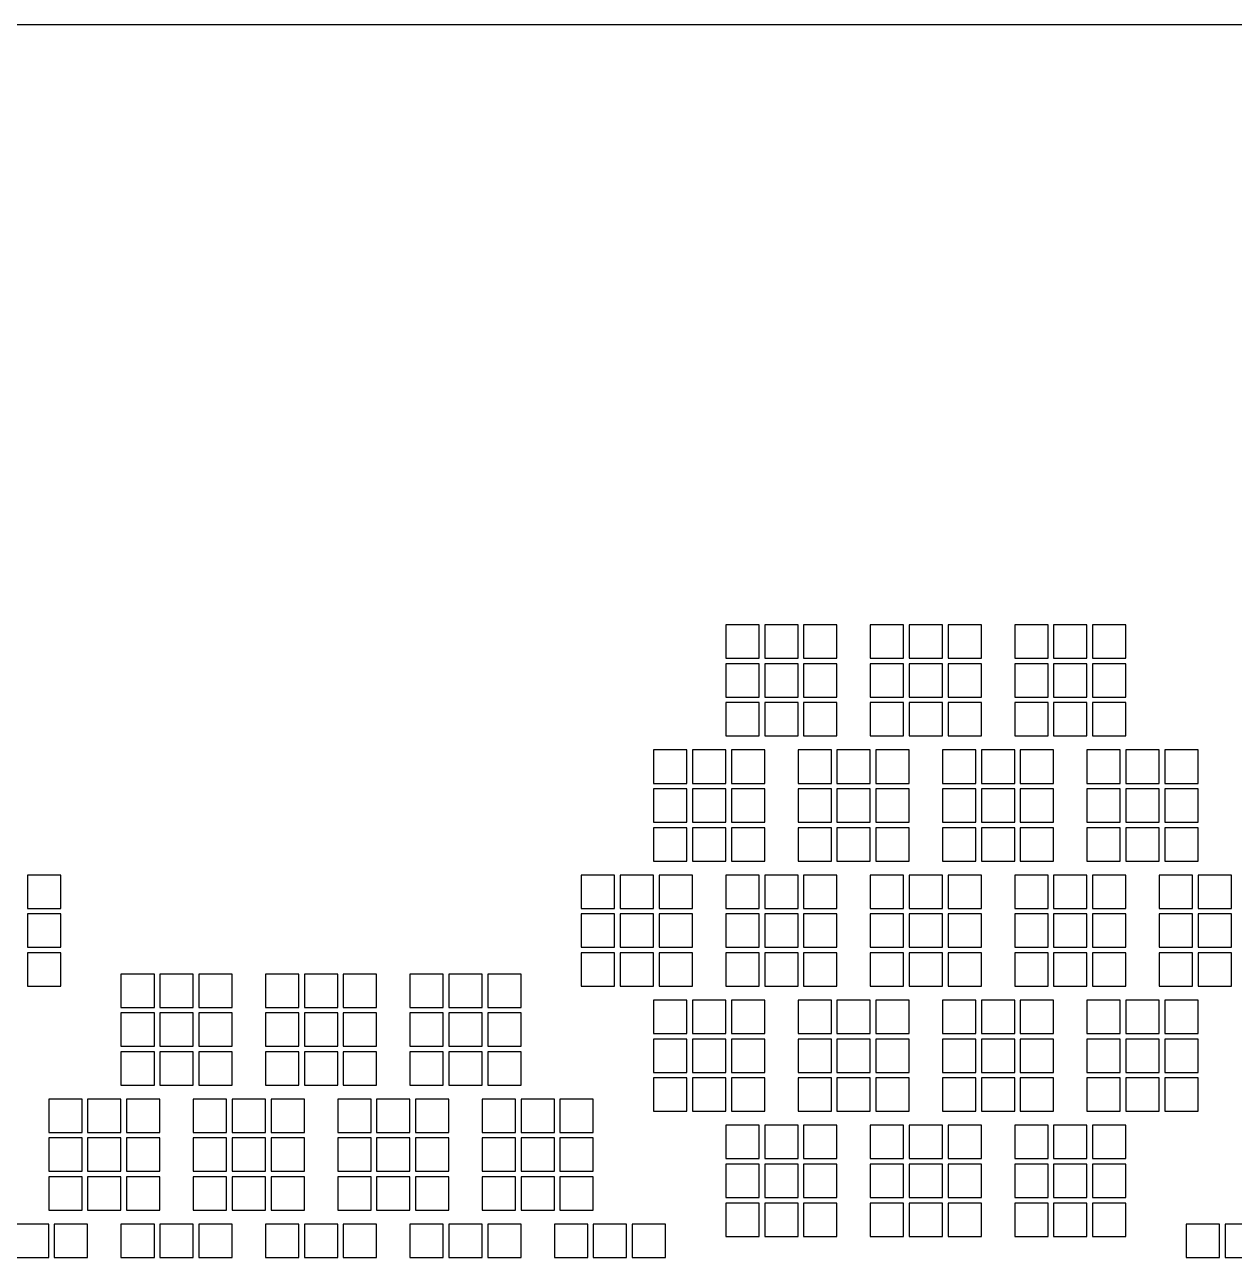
# Model space of a CAD drawing. Extents: x -49 to 54, y -38 to 38.
# Drawn here: x -21.71 to -10.83, y 26.88 to 38 of the extents above; entities that cross this region are included whole.
import ezdxf

# ---------------------------------------------------------------- set-up
doc = ezdxf.new("R2010")
doc.units = 0
doc.layers.add('BACK_LAYER', color=5, linetype='CONTINUOUS')
doc.layers.add('OUTLINE', color=7, linetype='CONTINUOUS')

msp = doc.modelspace()

# ---------------------------------------------------------------- linework, layer by layer
at = {"layer": 'BACK_LAYER'}
for points in [[(-15.405, 32.299), (-15.105, 32.299), (-15.105, 32.599), (-15.405, 32.599)], [(-15.055, 32.299), (-14.755, 32.299), (-14.755, 32.599), (-15.055, 32.599)], [(-14.705, 32.299), (-14.405, 32.299), (-14.405, 32.599), (-14.705, 32.599)], [(-14.105, 32.299), (-13.805, 32.299), (-13.805, 32.599), (-14.105, 32.599)], [(-13.755, 32.299), (-13.455, 32.299), (-13.455, 32.599), (-13.755, 32.599)], [(-13.405, 32.299), (-13.105, 32.299), (-13.105, 32.599), (-13.405, 32.599)], [(-12.805, 32.299), (-12.505, 32.299), (-12.505, 32.599), (-12.805, 32.599)], [(-12.455, 32.299), (-12.155, 32.299), (-12.155, 32.599), (-12.455, 32.599)], [(-12.105, 32.299), (-11.805, 32.299), (-11.805, 32.599), (-12.105, 32.599)], [(-15.405, 31.949), (-15.105, 31.949), (-15.105, 32.249), (-15.405, 32.249)], [(-15.055, 31.949), (-14.755, 31.949), (-14.755, 32.249), (-15.055, 32.249)], [(-14.705, 31.949), (-14.405, 31.949), (-14.405, 32.249), (-14.705, 32.249)], [(-14.105, 31.949), (-13.805, 31.949), (-13.805, 32.249), (-14.105, 32.249)], [(-13.755, 31.949), (-13.455, 31.949), (-13.455, 32.249), (-13.755, 32.249)], [(-13.405, 31.949), (-13.105, 31.949), (-13.105, 32.249), (-13.405, 32.249)], [(-12.805, 31.949), (-12.505, 31.949), (-12.505, 32.249), (-12.805, 32.249)], [(-12.455, 31.949), (-12.155, 31.949), (-12.155, 32.249), (-12.455, 32.249)], [(-12.105, 31.949), (-11.805, 31.949), (-11.805, 32.249), (-12.105, 32.249)], [(-15.405, 31.599), (-15.105, 31.599), (-15.105, 31.899), (-15.405, 31.899)], [(-15.055, 31.599), (-14.755, 31.599), (-14.755, 31.899), (-15.055, 31.899)], [(-14.705, 31.599), (-14.405, 31.599), (-14.405, 31.899), (-14.705, 31.899)], [(-14.105, 31.599), (-13.805, 31.599), (-13.805, 31.899), (-14.105, 31.899)], [(-13.755, 31.599), (-13.455, 31.599), (-13.455, 31.899), (-13.755, 31.899)], [(-13.405, 31.599), (-13.105, 31.599), (-13.105, 31.899), (-13.405, 31.899)], [(-12.805, 31.599), (-12.505, 31.599), (-12.505, 31.899), (-12.805, 31.899)], [(-12.455, 31.599), (-12.155, 31.599), (-12.155, 31.899), (-12.455, 31.899)], [(-12.105, 31.599), (-11.805, 31.599), (-11.805, 31.899), (-12.105, 31.899)], [(-16.055, 31.173), (-15.755, 31.173), (-15.755, 31.473), (-16.055, 31.473)], [(-15.705, 31.173), (-15.405, 31.173), (-15.405, 31.473), (-15.705, 31.473)], [(-15.355, 31.173), (-15.055, 31.173), (-15.055, 31.473), (-15.355, 31.473)], [(-14.755, 31.173), (-14.455, 31.173), (-14.455, 31.473), (-14.755, 31.473)], [(-14.405, 31.173), (-14.105, 31.173), (-14.105, 31.473), (-14.405, 31.473)], [(-14.055, 31.173), (-13.755, 31.173), (-13.755, 31.473), (-14.055, 31.473)], [(-13.455, 31.173), (-13.155, 31.173), (-13.155, 31.473), (-13.455, 31.473)], [(-13.105, 31.173), (-12.805, 31.173), (-12.805, 31.473), (-13.105, 31.473)], [(-12.755, 31.173), (-12.455, 31.173), (-12.455, 31.473), (-12.755, 31.473)], [(-12.155, 31.173), (-11.855, 31.173), (-11.855, 31.473), (-12.155, 31.473)], [(-11.805, 31.173), (-11.505, 31.173), (-11.505, 31.473), (-11.805, 31.473)], [(-11.455, 31.173), (-11.155, 31.173), (-11.155, 31.473), (-11.455, 31.473)], [(-16.055, 30.823), (-15.755, 30.823), (-15.755, 31.123), (-16.055, 31.123)], [(-15.705, 30.823), (-15.405, 30.823), (-15.405, 31.123), (-15.705, 31.123)], [(-15.355, 30.823), (-15.055, 30.823), (-15.055, 31.123), (-15.355, 31.123)], [(-14.755, 30.823), (-14.455, 30.823), (-14.455, 31.123), (-14.755, 31.123)], [(-14.405, 30.823), (-14.105, 30.823), (-14.105, 31.123), (-14.405, 31.123)], [(-14.055, 30.823), (-13.755, 30.823), (-13.755, 31.123), (-14.055, 31.123)], [(-13.455, 30.823), (-13.155, 30.823), (-13.155, 31.123), (-13.455, 31.123)], [(-13.105, 30.823), (-12.805, 30.823), (-12.805, 31.123), (-13.105, 31.123)], [(-12.755, 30.823), (-12.455, 30.823), (-12.455, 31.123), (-12.755, 31.123)], [(-12.155, 30.823), (-11.855, 30.823), (-11.855, 31.123), (-12.155, 31.123)], [(-11.805, 30.823), (-11.505, 30.823), (-11.505, 31.123), (-11.805, 31.123)], [(-11.455, 30.823), (-11.155, 30.823), (-11.155, 31.123), (-11.455, 31.123)], [(-16.055, 30.473), (-15.755, 30.473), (-15.755, 30.773), (-16.055, 30.773)], [(-15.705, 30.473), (-15.405, 30.473), (-15.405, 30.773), (-15.705, 30.773)], [(-15.355, 30.473), (-15.055, 30.473), (-15.055, 30.773), (-15.355, 30.773)], [(-14.755, 30.473), (-14.455, 30.473), (-14.455, 30.773), (-14.755, 30.773)], [(-14.405, 30.473), (-14.105, 30.473), (-14.105, 30.773), (-14.405, 30.773)], [(-14.055, 30.473), (-13.755, 30.473), (-13.755, 30.773), (-14.055, 30.773)], [(-13.455, 30.473), (-13.155, 30.473), (-13.155, 30.773), (-13.455, 30.773)], [(-13.105, 30.473), (-12.805, 30.473), (-12.805, 30.773), (-13.105, 30.773)], [(-12.755, 30.473), (-12.455, 30.473), (-12.455, 30.773), (-12.755, 30.773)], [(-12.155, 30.473), (-11.855, 30.473), (-11.855, 30.773), (-12.155, 30.773)], [(-11.805, 30.473), (-11.505, 30.473), (-11.505, 30.773), (-11.805, 30.773)], [(-11.455, 30.473), (-11.155, 30.473), (-11.155, 30.773), (-11.455, 30.773)], [(-21.688, 30.048), (-21.388, 30.048), (-21.388, 30.348), (-21.688, 30.348)], [(-16.705, 30.048), (-16.405, 30.048), (-16.405, 30.348), (-16.705, 30.348)], [(-16.355, 30.048), (-16.055, 30.048), (-16.055, 30.348), (-16.355, 30.348)], [(-16.005, 30.048), (-15.705, 30.048), (-15.705, 30.348), (-16.005, 30.348)], [(-15.405, 30.048), (-15.105, 30.048), (-15.105, 30.348), (-15.405, 30.348)], [(-15.055, 30.048), (-14.755, 30.048), (-14.755, 30.348), (-15.055, 30.348)], [(-14.705, 30.048), (-14.405, 30.048), (-14.405, 30.348), (-14.705, 30.348)], [(-14.105, 30.048), (-13.805, 30.048), (-13.805, 30.348), (-14.105, 30.348)], [(-13.755, 30.048), (-13.455, 30.048), (-13.455, 30.348), (-13.755, 30.348)], [(-13.405, 30.048), (-13.105, 30.048), (-13.105, 30.348), (-13.405, 30.348)], [(-12.805, 30.048), (-12.505, 30.048), (-12.505, 30.348), (-12.805, 30.348)], [(-12.455, 30.048), (-12.155, 30.048), (-12.155, 30.348), (-12.455, 30.348)], [(-12.105, 30.048), (-11.805, 30.048), (-11.805, 30.348), (-12.105, 30.348)], [(-11.505, 30.048), (-11.205, 30.048), (-11.205, 30.348), (-11.505, 30.348)], [(-11.155, 30.048), (-10.855, 30.048), (-10.855, 30.348), (-11.155, 30.348)], [(-21.688, 29.698), (-21.388, 29.698), (-21.388, 29.998), (-21.688, 29.998)], [(-16.705, 29.698), (-16.405, 29.698), (-16.405, 29.998), (-16.705, 29.998)], [(-16.355, 29.698), (-16.055, 29.698), (-16.055, 29.998), (-16.355, 29.998)], [(-16.005, 29.698), (-15.705, 29.698), (-15.705, 29.998), (-16.005, 29.998)], [(-15.405, 29.698), (-15.105, 29.698), (-15.105, 29.998), (-15.405, 29.998)], [(-15.055, 29.698), (-14.755, 29.698), (-14.755, 29.998), (-15.055, 29.998)], [(-14.705, 29.698), (-14.405, 29.698), (-14.405, 29.998), (-14.705, 29.998)], [(-14.105, 29.698), (-13.805, 29.698), (-13.805, 29.998), (-14.105, 29.998)], [(-13.755, 29.698), (-13.455, 29.698), (-13.455, 29.998), (-13.755, 29.998)], [(-13.405, 29.698), (-13.105, 29.698), (-13.105, 29.998), (-13.405, 29.998)], [(-12.805, 29.698), (-12.505, 29.698), (-12.505, 29.998), (-12.805, 29.998)], [(-12.455, 29.698), (-12.155, 29.698), (-12.155, 29.998), (-12.455, 29.998)], [(-12.105, 29.698), (-11.805, 29.698), (-11.805, 29.998), (-12.105, 29.998)], [(-11.505, 29.698), (-11.205, 29.698), (-11.205, 29.998), (-11.505, 29.998)], [(-11.155, 29.698), (-10.855, 29.698), (-10.855, 29.998), (-11.155, 29.998)], [(-21.688, 29.348), (-21.388, 29.348), (-21.388, 29.648), (-21.688, 29.648)], [(-16.705, 29.348), (-16.405, 29.348), (-16.405, 29.648), (-16.705, 29.648)], [(-16.355, 29.348), (-16.055, 29.348), (-16.055, 29.648), (-16.355, 29.648)], [(-16.005, 29.348), (-15.705, 29.348), (-15.705, 29.648), (-16.005, 29.648)], [(-15.405, 29.348), (-15.105, 29.348), (-15.105, 29.648), (-15.405, 29.648)], [(-15.055, 29.348), (-14.755, 29.348), (-14.755, 29.648), (-15.055, 29.648)], [(-14.705, 29.348), (-14.405, 29.348), (-14.405, 29.648), (-14.705, 29.648)], [(-14.105, 29.348), (-13.805, 29.348), (-13.805, 29.648), (-14.105, 29.648)], [(-13.755, 29.348), (-13.455, 29.348), (-13.455, 29.648), (-13.755, 29.648)], [(-13.405, 29.348), (-13.105, 29.348), (-13.105, 29.648), (-13.405, 29.648)], [(-12.805, 29.348), (-12.505, 29.348), (-12.505, 29.648), (-12.805, 29.648)], [(-12.455, 29.348), (-12.155, 29.348), (-12.155, 29.648), (-12.455, 29.648)], [(-12.105, 29.348), (-11.805, 29.348), (-11.805, 29.648), (-12.105, 29.648)], [(-11.505, 29.348), (-11.205, 29.348), (-11.205, 29.648), (-11.505, 29.648)], [(-11.155, 29.348), (-10.855, 29.348), (-10.855, 29.648), (-11.155, 29.648)], [(-20.847, 29.157), (-20.547, 29.157), (-20.547, 29.457), (-20.847, 29.457)], [(-20.497, 29.157), (-20.197, 29.157), (-20.197, 29.457), (-20.497, 29.457)], [(-20.147, 29.157), (-19.847, 29.157), (-19.847, 29.457), (-20.147, 29.457)], [(-19.547, 29.157), (-19.247, 29.157), (-19.247, 29.457), (-19.547, 29.457)], [(-19.197, 29.157), (-18.897, 29.157), (-18.897, 29.457), (-19.197, 29.457)], [(-18.847, 29.157), (-18.547, 29.157), (-18.547, 29.457), (-18.847, 29.457)], [(-18.247, 29.157), (-17.947, 29.157), (-17.947, 29.457), (-18.247, 29.457)], [(-17.897, 29.157), (-17.597, 29.157), (-17.597, 29.457), (-17.897, 29.457)], [(-17.547, 29.157), (-17.247, 29.157), (-17.247, 29.457), (-17.547, 29.457)], [(-16.055, 28.922), (-15.755, 28.922), (-15.755, 29.222), (-16.055, 29.222)], [(-15.705, 28.922), (-15.405, 28.922), (-15.405, 29.222), (-15.705, 29.222)], [(-15.355, 28.922), (-15.055, 28.922), (-15.055, 29.222), (-15.355, 29.222)], [(-14.755, 28.922), (-14.455, 28.922), (-14.455, 29.222), (-14.755, 29.222)], [(-14.405, 28.922), (-14.105, 28.922), (-14.105, 29.222), (-14.405, 29.222)], [(-14.055, 28.922), (-13.755, 28.922), (-13.755, 29.222), (-14.055, 29.222)], [(-13.455, 28.922), (-13.155, 28.922), (-13.155, 29.222), (-13.455, 29.222)], [(-13.105, 28.922), (-12.805, 28.922), (-12.805, 29.222), (-13.105, 29.222)], [(-12.755, 28.922), (-12.455, 28.922), (-12.455, 29.222), (-12.755, 29.222)], [(-12.155, 28.922), (-11.855, 28.922), (-11.855, 29.222), (-12.155, 29.222)], [(-11.805, 28.922), (-11.505, 28.922), (-11.505, 29.222), (-11.805, 29.222)], [(-11.455, 28.922), (-11.155, 28.922), (-11.155, 29.222), (-11.455, 29.222)], [(-20.847, 28.807), (-20.547, 28.807), (-20.547, 29.107), (-20.847, 29.107)], [(-20.497, 28.807), (-20.197, 28.807), (-20.197, 29.107), (-20.497, 29.107)], [(-20.147, 28.807), (-19.847, 28.807), (-19.847, 29.107), (-20.147, 29.107)], [(-19.547, 28.807), (-19.247, 28.807), (-19.247, 29.107), (-19.547, 29.107)], [(-19.197, 28.807), (-18.897, 28.807), (-18.897, 29.107), (-19.197, 29.107)], [(-18.847, 28.807), (-18.547, 28.807), (-18.547, 29.107), (-18.847, 29.107)], [(-18.247, 28.807), (-17.947, 28.807), (-17.947, 29.107), (-18.247, 29.107)], [(-17.897, 28.807), (-17.597, 28.807), (-17.597, 29.107), (-17.897, 29.107)], [(-17.547, 28.807), (-17.247, 28.807), (-17.247, 29.107), (-17.547, 29.107)], [(-16.055, 28.572), (-15.755, 28.572), (-15.755, 28.872), (-16.055, 28.872)], [(-15.705, 28.572), (-15.405, 28.572), (-15.405, 28.872), (-15.705, 28.872)], [(-15.355, 28.572), (-15.055, 28.572), (-15.055, 28.872), (-15.355, 28.872)], [(-14.755, 28.572), (-14.455, 28.572), (-14.455, 28.872), (-14.755, 28.872)], [(-14.405, 28.572), (-14.105, 28.572), (-14.105, 28.872), (-14.405, 28.872)], [(-14.055, 28.572), (-13.755, 28.572), (-13.755, 28.872), (-14.055, 28.872)], [(-13.455, 28.572), (-13.155, 28.572), (-13.155, 28.872), (-13.455, 28.872)], [(-13.105, 28.572), (-12.805, 28.572), (-12.805, 28.872), (-13.105, 28.872)], [(-12.755, 28.572), (-12.455, 28.572), (-12.455, 28.872), (-12.755, 28.872)], [(-12.155, 28.572), (-11.855, 28.572), (-11.855, 28.872), (-12.155, 28.872)], [(-11.805, 28.572), (-11.505, 28.572), (-11.505, 28.872), (-11.805, 28.872)], [(-11.455, 28.572), (-11.155, 28.572), (-11.155, 28.872), (-11.455, 28.872)], [(-20.847, 28.457), (-20.547, 28.457), (-20.547, 28.757), (-20.847, 28.757)], [(-20.497, 28.457), (-20.197, 28.457), (-20.197, 28.757), (-20.497, 28.757)], [(-20.147, 28.457), (-19.847, 28.457), (-19.847, 28.757), (-20.147, 28.757)], [(-19.547, 28.457), (-19.247, 28.457), (-19.247, 28.757), (-19.547, 28.757)], [(-19.197, 28.457), (-18.897, 28.457), (-18.897, 28.757), (-19.197, 28.757)], [(-18.847, 28.457), (-18.547, 28.457), (-18.547, 28.757), (-18.847, 28.757)], [(-18.247, 28.457), (-17.947, 28.457), (-17.947, 28.757), (-18.247, 28.757)], [(-17.897, 28.457), (-17.597, 28.457), (-17.597, 28.757), (-17.897, 28.757)], [(-17.547, 28.457), (-17.247, 28.457), (-17.247, 28.757), (-17.547, 28.757)], [(-16.055, 28.222), (-15.755, 28.222), (-15.755, 28.522), (-16.055, 28.522)], [(-15.705, 28.222), (-15.405, 28.222), (-15.405, 28.522), (-15.705, 28.522)], [(-15.355, 28.222), (-15.055, 28.222), (-15.055, 28.522), (-15.355, 28.522)], [(-14.755, 28.222), (-14.455, 28.222), (-14.455, 28.522), (-14.755, 28.522)], [(-14.405, 28.222), (-14.105, 28.222), (-14.105, 28.522), (-14.405, 28.522)], [(-14.055, 28.222), (-13.755, 28.222), (-13.755, 28.522), (-14.055, 28.522)], [(-13.455, 28.222), (-13.155, 28.222), (-13.155, 28.522), (-13.455, 28.522)], [(-13.105, 28.222), (-12.805, 28.222), (-12.805, 28.522), (-13.105, 28.522)], [(-12.755, 28.222), (-12.455, 28.222), (-12.455, 28.522), (-12.755, 28.522)], [(-12.155, 28.222), (-11.855, 28.222), (-11.855, 28.522), (-12.155, 28.522)], [(-11.805, 28.222), (-11.505, 28.222), (-11.505, 28.522), (-11.805, 28.522)], [(-11.455, 28.222), (-11.155, 28.222), (-11.155, 28.522), (-11.455, 28.522)], [(-21.497, 28.032), (-21.197, 28.032), (-21.197, 28.332), (-21.497, 28.332)], [(-21.147, 28.032), (-20.847, 28.032), (-20.847, 28.332), (-21.147, 28.332)], [(-20.797, 28.032), (-20.497, 28.032), (-20.497, 28.332), (-20.797, 28.332)], [(-20.197, 28.032), (-19.897, 28.032), (-19.897, 28.332), (-20.197, 28.332)], [(-19.847, 28.032), (-19.547, 28.032), (-19.547, 28.332), (-19.847, 28.332)], [(-19.497, 28.032), (-19.197, 28.032), (-19.197, 28.332), (-19.497, 28.332)], [(-18.897, 28.032), (-18.597, 28.032), (-18.597, 28.332), (-18.897, 28.332)], [(-18.547, 28.032), (-18.247, 28.032), (-18.247, 28.332), (-18.547, 28.332)], [(-18.197, 28.032), (-17.897, 28.032), (-17.897, 28.332), (-18.197, 28.332)], [(-17.597, 28.032), (-17.297, 28.032), (-17.297, 28.332), (-17.597, 28.332)], [(-17.247, 28.032), (-16.947, 28.032), (-16.947, 28.332), (-17.247, 28.332)], [(-16.897, 28.032), (-16.597, 28.032), (-16.597, 28.332), (-16.897, 28.332)], [(-15.405, 27.796), (-15.105, 27.796), (-15.105, 28.096), (-15.405, 28.096)], [(-15.055, 27.796), (-14.755, 27.796), (-14.755, 28.096), (-15.055, 28.096)], [(-14.705, 27.796), (-14.405, 27.796), (-14.405, 28.096), (-14.705, 28.096)], [(-14.105, 27.796), (-13.805, 27.796), (-13.805, 28.096), (-14.105, 28.096)], [(-13.755, 27.796), (-13.455, 27.796), (-13.455, 28.096), (-13.755, 28.096)], [(-13.405, 27.796), (-13.105, 27.796), (-13.105, 28.096), (-13.405, 28.096)], [(-12.805, 27.796), (-12.505, 27.796), (-12.505, 28.096), (-12.805, 28.096)], [(-12.455, 27.796), (-12.155, 27.796), (-12.155, 28.096), (-12.455, 28.096)], [(-12.105, 27.796), (-11.805, 27.796), (-11.805, 28.096), (-12.105, 28.096)], [(-21.497, 27.682), (-21.197, 27.682), (-21.197, 27.982), (-21.497, 27.982)], [(-21.147, 27.682), (-20.847, 27.682), (-20.847, 27.982), (-21.147, 27.982)], [(-20.797, 27.682), (-20.497, 27.682), (-20.497, 27.982), (-20.797, 27.982)], [(-20.197, 27.682), (-19.897, 27.682), (-19.897, 27.982), (-20.197, 27.982)], [(-19.847, 27.682), (-19.547, 27.682), (-19.547, 27.982), (-19.847, 27.982)], [(-19.497, 27.682), (-19.197, 27.682), (-19.197, 27.982), (-19.497, 27.982)], [(-18.897, 27.682), (-18.597, 27.682), (-18.597, 27.982), (-18.897, 27.982)], [(-18.547, 27.682), (-18.247, 27.682), (-18.247, 27.982), (-18.547, 27.982)], [(-18.197, 27.682), (-17.897, 27.682), (-17.897, 27.982), (-18.197, 27.982)], [(-17.597, 27.682), (-17.297, 27.682), (-17.297, 27.982), (-17.597, 27.982)], [(-17.247, 27.682), (-16.947, 27.682), (-16.947, 27.982), (-17.247, 27.982)], [(-16.897, 27.682), (-16.597, 27.682), (-16.597, 27.982), (-16.897, 27.982)], [(-15.405, 27.446), (-15.105, 27.446), (-15.105, 27.746), (-15.405, 27.746)], [(-15.055, 27.446), (-14.755, 27.446), (-14.755, 27.746), (-15.055, 27.746)], [(-14.705, 27.446), (-14.405, 27.446), (-14.405, 27.746), (-14.705, 27.746)], [(-14.105, 27.446), (-13.805, 27.446), (-13.805, 27.746), (-14.105, 27.746)], [(-13.755, 27.446), (-13.455, 27.446), (-13.455, 27.746), (-13.755, 27.746)], [(-13.405, 27.446), (-13.105, 27.446), (-13.105, 27.746), (-13.405, 27.746)], [(-12.805, 27.446), (-12.505, 27.446), (-12.505, 27.746), (-12.805, 27.746)], [(-12.455, 27.446), (-12.155, 27.446), (-12.155, 27.746), (-12.455, 27.746)], [(-12.105, 27.446), (-11.805, 27.446), (-11.805, 27.746), (-12.105, 27.746)], [(-21.497, 27.332), (-21.197, 27.332), (-21.197, 27.632), (-21.497, 27.632)], [(-21.147, 27.332), (-20.847, 27.332), (-20.847, 27.632), (-21.147, 27.632)], [(-20.797, 27.332), (-20.497, 27.332), (-20.497, 27.632), (-20.797, 27.632)], [(-20.197, 27.332), (-19.897, 27.332), (-19.897, 27.632), (-20.197, 27.632)], [(-19.847, 27.332), (-19.547, 27.332), (-19.547, 27.632), (-19.847, 27.632)], [(-19.497, 27.332), (-19.197, 27.332), (-19.197, 27.632), (-19.497, 27.632)], [(-18.897, 27.332), (-18.597, 27.332), (-18.597, 27.632), (-18.897, 27.632)], [(-18.547, 27.332), (-18.247, 27.332), (-18.247, 27.632), (-18.547, 27.632)], [(-18.197, 27.332), (-17.897, 27.332), (-17.897, 27.632), (-18.197, 27.632)], [(-17.597, 27.332), (-17.297, 27.332), (-17.297, 27.632), (-17.597, 27.632)], [(-17.247, 27.332), (-16.947, 27.332), (-16.947, 27.632), (-17.247, 27.632)], [(-16.897, 27.332), (-16.597, 27.332), (-16.597, 27.632), (-16.897, 27.632)], [(-15.405, 27.096), (-15.105, 27.096), (-15.105, 27.396), (-15.405, 27.396)], [(-15.055, 27.096), (-14.755, 27.096), (-14.755, 27.396), (-15.055, 27.396)], [(-14.705, 27.096), (-14.405, 27.096), (-14.405, 27.396), (-14.705, 27.396)], [(-14.105, 27.096), (-13.805, 27.096), (-13.805, 27.396), (-14.105, 27.396)], [(-13.755, 27.096), (-13.455, 27.096), (-13.455, 27.396), (-13.755, 27.396)], [(-13.405, 27.096), (-13.105, 27.096), (-13.105, 27.396), (-13.405, 27.396)], [(-12.805, 27.096), (-12.505, 27.096), (-12.505, 27.396), (-12.805, 27.396)], [(-12.455, 27.096), (-12.155, 27.096), (-12.155, 27.396), (-12.455, 27.396)], [(-12.105, 27.096), (-11.805, 27.096), (-11.805, 27.396), (-12.105, 27.396)], [(-21.797, 26.906), (-21.497, 26.906), (-21.497, 27.206), (-21.797, 27.206)], [(-21.447, 26.906), (-21.147, 26.906), (-21.147, 27.206), (-21.447, 27.206)], [(-20.847, 26.906), (-20.547, 26.906), (-20.547, 27.206), (-20.847, 27.206)], [(-20.497, 26.906), (-20.197, 26.906), (-20.197, 27.206), (-20.497, 27.206)], [(-20.147, 26.906), (-19.847, 26.906), (-19.847, 27.206), (-20.147, 27.206)], [(-19.547, 26.906), (-19.247, 26.906), (-19.247, 27.206), (-19.547, 27.206)], [(-19.197, 26.906), (-18.897, 26.906), (-18.897, 27.206), (-19.197, 27.206)], [(-18.847, 26.906), (-18.547, 26.906), (-18.547, 27.206), (-18.847, 27.206)], [(-18.247, 26.906), (-17.947, 26.906), (-17.947, 27.206), (-18.247, 27.206)], [(-17.897, 26.906), (-17.597, 26.906), (-17.597, 27.206), (-17.897, 27.206)], [(-17.547, 26.906), (-17.247, 26.906), (-17.247, 27.206), (-17.547, 27.206)], [(-16.947, 26.906), (-16.647, 26.906), (-16.647, 27.206), (-16.947, 27.206)], [(-16.597, 26.906), (-16.297, 26.906), (-16.297, 27.206), (-16.597, 27.206)], [(-16.247, 26.906), (-15.947, 26.906), (-15.947, 27.206), (-16.247, 27.206)], [(-11.263, 26.906), (-10.963, 26.906), (-10.963, 27.206), (-11.263, 27.206)], [(-10.913, 26.906), (-10.613, 26.906), (-10.613, 27.206), (-10.913, 27.206)]]:
    msp.add_lwpolyline(points, close=True, dxfattribs=at)
at = {"layer": 'OUTLINE'}
msp.add_lwpolyline([(-49.4, -36.45, -0.414214), (-47.85, -38), (52.85, -38, -0.414214), (54.4, -36.45), (54.4, -28), (51.4, -28), (51.4, 28), (54.4, 28), (54.4, 36.45, -0.414214), (52.85, 38), (-47.85, 38, -0.414214), (-49.4, 36.45)], format="xyb", close=True, dxfattribs=at)

doc.saveas('drawing.dxf')
